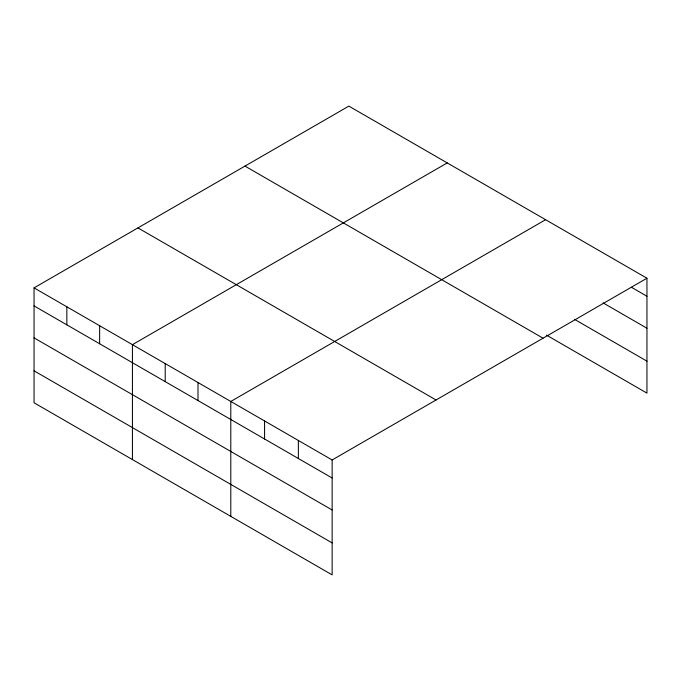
<?xml version="1.0" encoding="UTF-8"?>
<svg xmlns="http://www.w3.org/2000/svg" width="681" height="681" viewBox="0 0 681 681"><rect width="100%" height="100%" fill="white"/><g stroke="black" fill="none" stroke-linecap="round" stroke-linejoin="round"><path stroke-width="1.02" d="M646.95 278.223L348.859 106.117L34.05 287.876L34.05 402.777L332.141 574.883L332.141 459.973L646.95 278.223L646.95 393.124L546.511 335.137M447.23 162.912L132.42 344.663L132.42 459.573M545.6 219.708L230.791 401.458L230.791 516.368M631.432 287.288L646.95 296.252M603.119 302.917L646.95 328.225M574.815 319.517L646.95 361.16M244.973 166.096L543.063 338.202M137.937 227.897L436.027 399.994M34.05 287.876L332.141 459.973M34.05 305.905L332.141 478.002M34.05 337.87L332.141 509.975M34.05 370.813L332.141 542.91M298.363 440.471L298.363 458.5M264.577 420.969L264.577 438.998M198.001 382.526L198.001 400.556M165.211 363.594L165.211 381.632M99.63 325.731L99.63 343.769M66.84 306.799L66.84 324.837"/></g></svg>
